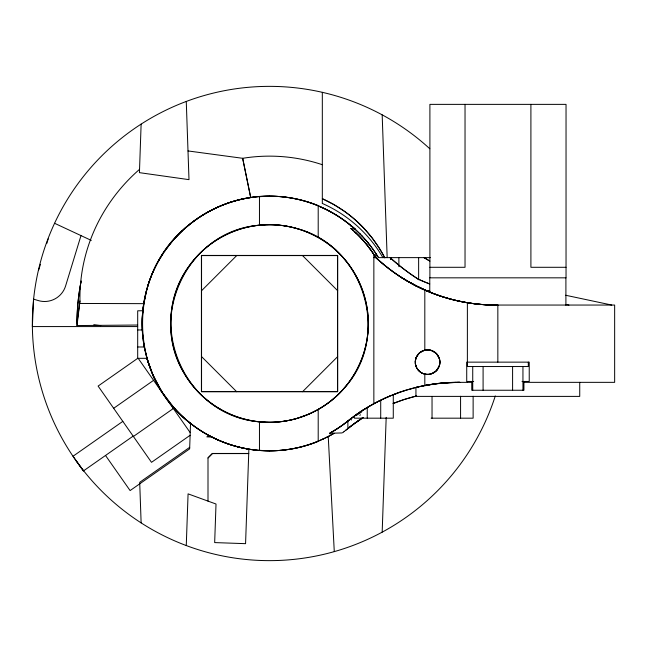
<?xml version="1.0" encoding="UTF-8"?>
<svg xmlns="http://www.w3.org/2000/svg" width="647" height="647" viewBox="0 0 647 647"><rect width="100%" height="100%" fill="white"/><g stroke="black" fill="none" stroke-linecap="round" stroke-linejoin="round"><path stroke-width="0.97" d="M390.659 259.536L390.659 257.627L390.634 259.576M473.135 396.279L473.127 418.18L431.137 418.18M141.127 124.111L139.428 172.652L188.997 179.648L186.271 101.442M186.271 545.55L188.075 493.855L216.017 504.021L214.667 542.59L245.569 543.666L248.869 449.172A127.394 127.378 0 0 1 211.795 437.032L209.733 435.965M382.175 532.149L386.186 417.339M415.39 360.5L415.39 363.784M415.309 361.261L416.045 357.864M143.068 308.085L143.302 306.306M143.124 307.64L142.227 318.761L142.3 329.97A152.029 138.879 0 0 0 144.321 346.986L147.071 358.608M76.977 323.104L79.953 301.001A192.345 179.235 7.7 0 1 139.542 169.344M137.69 325.029L77.017 325.562L79.953 301.001M143.302 306.322L146.82 289.266M367.253 337.758C372.049 306.508 360.549 273.382 337.459 251.788M367.108 338.753C363.711 360.856 352.51 381.641 335.922 396.635A207.905 117.115 -89.9 0 1 318.187 409.357M38.691 269.969L40.421 264.316M46.754 243.595L48.193 238.889M80.988 235.605L65.598 285.958A21.958 21.958 0 0 1 38.181 300.54L33.604 299.14L32.35 326.573L137.69 326.573M415.811 358.584C417.024 354.427 420.59 351.095 424.812 350.164A15.148 13.619 -90 0 1 427.578 349.849A15.124 13.595 -90 0 1 430.959 350.318L436.272 353.448L439.394 358.762A11.136 10.012 -90 0 1 439.871 362.142A11.136 10.012 90 0 1 439.394 365.523L436.272 370.836L430.959 373.966A15.124 13.595 -90 0 1 427.578 374.435A15.148 13.619 90 0 1 424.812 374.12C420.59 373.19 417.024 369.849 415.811 365.701M147.508 286.912C162.437 234.133 214.683 195.337 269.484 196.146M416.086 357.767L419.305 353.044L424.812 350.164L424.812 290.002C406.85 282.052 390.246 271.053 375.907 257.627A125.655 124.968 0 0 0 350.876 228.415L355.154 229.273L354.362 228.553M156.809 264.154C141.038 293.811 137.803 329.792 148.026 361.786M157.973 261.986L163.101 253.503M164.484 251.44L172.021 241.525M173.647 239.633L182.357 230.615M201.549 290.721L236.681 255.589M248.715 453.45L212.394 453.45L208.002 457.841L208.002 501.11M208.002 457.979L212.394 453.587L248.715 453.587M302.545 391.726L337.677 356.594M245.504 198.427C224.768 202.39 205.075 211.618 188.754 225.01C127.192 272.808 127.184 374.176 188.746 421.981C211.262 440.542 240.312 450.91 269.484 450.846M184.282 228.852C204.994 210.307 231.747 198.775 259.463 196.542L259.463 225.205C189.126 230.275 148.042 314.216 183.934 372.923C199.47 400.258 228.779 419.078 260.102 421.86M380.808 400.161L378.455 401.334A371.16 228.464 -90 0 0 373.861 403.76A388.378 218.888 90 0 0 347.86 421.011A274.554 154.738 -90 0 1 330.738 432.608A274.53 154.722 90 0 0 347.884 421.092L355.292 415.423M344.722 431.064L351.248 425.936M346.735 429.503L347.876 428.597A175.418 175.386 0 0 1 362.862 417.727M346.355 429.802L345.587 430.401M351.184 425.993L353.529 424.214M352.3 425.136L360.508 419.288M344.43 431.282L343.557 431.929M343.363 432.075L342.773 432.503M354.564 423.453L362.878 417.719M380.088 400.517A375.956 231.464 -90 0 0 373.853 403.744A388.418 218.904 -90 0 0 347.86 421.019A125.146 124.968 0 0 1 329.574 433.28L342.182 432.932M355.834 415.034L354.378 416.086L354.378 418.18L393.279 418.18L393.279 394.654A175.483 175.24 0 0 1 415.932 387.432L416.822 387.213M355.413 415.334L356.885 414.29M356.327 414.687L357.783 413.659M357.007 414.209L360.064 412.107M137.746 358.317L98.109 386.073L151.503 462.33L190.121 435.294M113.67 408.297L153.598 380.339M122.825 421.367L73.03 456.232L83.358 470.976L133.145 436.118M162.753 393.408L152.862 374.653L147.152 358.899M173.081 408.16L173.865 407.61A127.41 127.386 -35 0 0 190.533 423.421A127.354 127.354 0 0 0 328.239 436.482L330.067 435.52L326.209 437.518M133.403 436.474L173.331 408.516M189.7 447.312L139.703 482.314L141.127 522.889M358.284 413.312L358.931 412.867M359.789 412.293L368.911 406.542M361.536 418.601L362.724 417.825M368.903 406.551L370.585 405.572M333.059 433.846L334.03 433.28L331.879 434.517M333.197 433.765L331.814 434.549M371.418 405.103L372.268 404.626M331.118 434.938L332.073 434.412M372.26 404.626L379.021 401.043M329.574 433.28L330.746 432.633M331.515 434.719L330.73 435.156M329.574 435.156L329.574 435.779L331.094 434.954M330.156 435.471L329.857 435.625M327.196 437.024L328.183 436.515M326.169 437.542L324.22 438.488M379.999 400.558L386.809 397.371M381.803 399.676L381.051 400.04M381.714 399.725L382.215 399.482M381.552 399.797L383.703 398.778M320.216 440.308L324.187 438.504M383.056 399.078L385.256 398.059M384.075 398.609L384.658 398.334L384.245 398.528M322.222 439.418L323.225 438.957M384.9 398.228L387.933 396.87M385.79 397.824L386.243 397.622M386.469 397.517L386.922 397.315M387.157 397.218L387.747 396.959M387.731 396.967L388.192 396.765M388.054 396.821L388.669 396.554M387.828 396.918L391.095 395.535M320.2 440.316L315.154 442.378M388.887 396.465L389.947 396.013M389.413 396.239L403.825 390.869L417.169 387.124M390.917 395.608L391.847 395.236M392.284 395.058L393.271 394.662L392.85 394.824M392.592 394.929L397.387 393.093M392.972 403.55L404.197 399.498L415.665 396.223A174.722 174.722 0 0 1 416.619 395.988A174.941 174.941 0 0 0 393.902 403.186M398.997 392.511L400.598 391.945M403.833 390.869L405.434 390.359M410.287 388.92L411.904 388.467M416.927 387.189L417.533 387.043M416.717 387.238L418.957 386.712M417.808 386.979L418.601 386.793M417.428 387.068L436.248 383.679L456.224 382.353M418.682 386.777L424.812 385.483A216.64 194.715 90 0 1 459.766 382.353L472.294 382.353M419.458 386.599L422.297 385.984M422.58 385.927L424.02 385.636M430.352 257.627L378.479 257.627A127.354 127.354 0 0 0 250.696 197.545C206.579 203.821 167.266 235.007 151.107 276.536A146.093 136.137 7.7 0 0 143.691 303.653L79.993 303.459M424.958 385.458L426.608 385.151M427.012 385.078L443.737 382.911L459.766 382.353A216.85 194.901 90 0 0 424.812 385.483L424.812 374.12C419.685 373.012 415.641 368.305 415.317 363.072A7.166 4.4 -90 0 1 415.293 362.142A7.166 4.448 90 0 1 415.277 361.261M248.1 197.958L250.712 197.537L242.665 158.297L187.994 150.937M260.102 225.14C231.885 227.695 205.188 243.126 188.908 266.313C144.968 325.959 185.891 417.994 262.003 422.022M259.463 225.205L265.771 224.76M260.733 225.083L269.484 224.695A176.033 130.815 90 0 1 296.908 228.561C364.455 245.779 391.783 336.82 344.212 388.135C325.134 410.465 295.719 423.332 266.394 422.256M266.394 224.744C284.405 224.153 302.537 228.626 318.203 237.538L318.203 205.835L315.154 204.614M424.011 289.646L424.812 290.002A211.901 190.453 90 0 0 467.385 302.707A175.733 175.733 0 0 0 497.842 305.052C473.103 305.335 448.322 300.289 425.661 290.382M497.842 305.052C473.984 305.319 450.094 300.645 428.096 291.417M373.853 257.627L375.907 257.627A175.588 174.625 0 0 0 425.354 290.244L426.227 290.438M429.899 267.292L465.031 267.292L465.031 104.369M566.036 267.292L530.904 267.292L530.904 104.369M424.804 290.018A212.24 190.76 90 0 0 467.385 302.699A175.58 175.58 0 0 0 497.842 305.052L614.65 305.052L614.65 382.345L523.318 382.345M137.69 329.97L142.3 329.97A146.06 136.355 0 0 1 142.777 310.73L137.69 310.811L137.69 358.317L146.99 358.317A127.354 127.354 0 0 0 173.865 407.61C195.467 432.22 226.822 447.861 259.463 450.458L259.463 421.795M137.69 346.986L144.321 346.986M473.669 381.463L466.722 381.463L466.722 362.142L529.23 362.142L529.23 381.463L522.008 381.463M457.397 382.345L459.766 382.353M211.795 437.032L206.814 436.854L209.175 435.666M265.771 422.232L262.633 422.07M260.733 421.917L269.484 422.305A176.033 130.815 -90 0 0 296.908 418.439L309.226 413.959L318.203 409.454L318.203 441.157M93.799 324.705L100.73 325.635M565.583 295.242L611.73 305.052M428.492 290.924L429.834 291.215L425.354 290.244L420.679 288.109M427.069 290.988L416.846 286.233M424.667 289.945L415.859 285.731M423.017 289.201L418.48 287.05M421.626 288.554L422.418 288.926M54.566 223.28L91.292 240.401M419.693 287.64L417.42 286.524M418.455 287.033L419.248 287.422M417.59 286.605L410.748 283.006M416.579 286.103L412.147 283.774L413.037 284.251M415.293 285.44L416.086 285.845M416.005 285.804L413.951 284.737M328.846 210.833L318.203 205.835C331.749 211.44 344.309 219.406 355.154 229.273M415.034 285.311L408.111 281.51M413.7 284.607L406.462 280.555M410.562 282.901L411.403 283.37M409.009 282.027L409.907 282.537M408.953 281.995L409.745 282.448M409.098 282.076L407.456 281.138M408.306 281.623L405.798 280.159M429.511 260.903L424.052 257.627A288.303 228.844 -90 0 0 429.923 261.089M406.073 280.321L406.753 280.725L405.426 279.933M405.887 280.208L404.221 279.205M404.812 279.561L405.459 279.957M404.561 279.407L405.168 279.779M404.335 279.269L401.245 277.337M404.229 279.205L401.981 277.806M403.437 278.72L403.979 279.059M402.434 278.097L402.919 278.396M401.294 277.369L402.167 277.927L401.108 277.248M400.954 277.151L399.062 275.921M400.121 276.609L400.614 276.932L399.498 276.204L400.032 276.552M350.868 226.086L351.151 225.779M350.868 225.544L355.3 229.402M351.418 225.997L351.984 226.482M350.868 228.415L352.405 229.75M352.761 227.146L354.419 228.609M352.38 229.734L355.446 232.532A198.128 111.664 -90 0 1 367.108 245.148L368.491 246.928A160.294 90.337 -90 0 1 373.861 254.425L375.907 257.627L375.907 253.543L372.704 248.909M335.922 250.357L336.95 251.311M355.284 229.394L362.134 236.123M354.637 231.78L356.141 233.195M302.545 255.589L337.677 290.721M201.549 356.594L236.681 391.726M359.619 233.535L360.468 234.392M362.11 236.098L366.898 241.46M365.369 239.689L366.153 240.595M366.93 241.501L368.41 243.296M367.69 242.423L370.594 246.078M83.641 470.781L82.112 468.84M369.178 244.267L371.305 247.008M81.805 468.452L75.456 459.831M371.329 247.049L373.351 249.815M138.175 358.317L190.21 432.633M105.518 455.464L130.104 490.572L189.644 448.881L190.533 423.421A127.394 127.37 -35 0 1 173.865 407.61L162.939 393.247M375.907 253.543L378.479 257.627M161.774 392.009L153.638 377.338L146.715 358.317M151.374 371.119L149.085 365.005M148.915 364.487L148.123 362.077M250.696 197.545L242.665 158.305A167.355 167.355 0 0 1 322.319 164.702M328.239 436.482L334.281 551.608M382.175 114.851L387.165 257.627M77.017 325.562L76.969 322.602M76.969 322.659L76.969 322.441A220.902 220.902 0 0 1 81.118 281.219M579.736 382.345L579.736 396.393L415.94 396.393L415.94 387.424M565.907 277.83L565.907 305.311M528.3 362.142L528.3 366.534L467.377 366.534L467.385 302.723M523.916 381.463L523.916 390.246L471.76 390.246L471.76 381.463M522.946 366.534L522.946 390.246M512.594 366.534L512.594 390.246M497.842 305.052L497.842 362.142M483.091 366.534L483.091 390.246M472.731 366.534L472.731 390.246M467.385 381.463L467.385 382.353M460.575 396.287L460.575 418.18M432.034 396.619L432.034 418.18M429.899 277.83L429.899 104.369L566.036 104.369L566.036 277.83L429.77 277.83L429.77 292.549M418.633 257.627L418.633 279.771M398.875 257.627L398.875 266.685M380.711 400.202L380.711 418.18M373.853 403.752L373.853 254.433A161.815 91.162 90 0 0 367.779 246.086M367.237 407.545L367.237 418.18M347.876 421.068L347.876 428.597A175.313 175.288 0 0 1 363.274 417.461M322.319 92.327L322.319 203.449M495.287 395.948A237.134 237.134 0 0 1 165.389 536.565A237.134 237.134 0 0 1 73.556 189.919A237.134 237.134 0 0 1 429.794 148.753M318.259 441.4A224.412 166.894 89.8 0 1 259.471 450.28M315.162 442.427A224.283 166.675 90 0 1 269.484 450.781M356.618 415.269A39.952 1.965 -35.3 0 1 361.665 411.969M351.232 420.065A42.839 6.001 -30.9 0 1 351.539 419.604M359.797 415.382A43.664 4.553 -34.1 0 1 360.5 414.784M322.319 203.449A131.163 131.163 0 0 1 382.903 257.627M384.423 257.166A129.796 129.772 0 0 0 322.327 198.702L333.698 204.476L343.848 210.914A129.699 129.675 0 0 1 364.221 228.617L372.009 237.781L378.883 247.566A129.893 129.877 0 0 1 384.803 257.894M417.849 278.906A250.575 211.472 90 0 1 390.101 257.635A250.753 211.626 90 0 0 417.849 278.906A170.905 168.398 -90 0 0 429.729 283.952A173.59 171.043 -90 0 1 417.816 278.978M399.717 276.301A308.87 190.161 90 0 1 375.891 257.668M356.157 233.13A195.378 110.16 -90 0 1 367.844 245.925M328.83 210.979A273.859 154.229 89.9 0 1 355.163 229.232M318.227 237.433A207.905 117.253 -89.9 0 1 336.003 250.065M259.471 196.72A224.412 166.748 -89.8 0 1 318.259 205.6M269.484 196.211A224.283 166.675 -90 0 1 315.162 204.565M436.871 370.278A14.42 12.956 -90 0 1 424.836 373.998M436.83 370.23A12.05 10.837 90 0 0 438.019 368.628A11.395 10.255 89.8 0 0 439.903 362.142A11.436 10.263 -90 0 0 437.76 355.308M436.596 353.78A12.05 10.845 -89.8 0 1 437.793 355.284M424.836 350.286A14.42 12.956 89.9 0 1 436.628 353.747M415.609 359.748A8.67 5.241 -89.5 0 1 415.884 358.64M415.471 360.533A7.942 4.853 -89.8 0 1 415.552 359.975M415.423 364.374A7.942 4.99 -89.7 0 1 415.334 363.8M415.859 365.66A8.67 5.257 89.8 0 1 415.584 364.544M566.028 304.478A97.81 20.34 0 0 1 568.956 305.101M76.985 322.441A220.773 220.773 0 0 1 81.15 281.065M361.042 411.177A26.559 2.337 -37.7 0 1 362.635 410.141M337.556 255.428L201.419 255.428L201.419 391.564L337.556 391.564L337.556 255.428M337.677 255.589L201.549 255.589L201.549 391.726L337.677 391.726L337.677 255.589M421.432 372.793A12.293 12.293 0 0 0 439.871 362.142A12.293 12.293 0 0 0 421.432 351.491A12.293 12.293 0 0 0 421.432 372.793M220.085 409.066A98.805 98.805 0 0 0 368.289 323.5A98.805 98.805 0 0 0 220.085 237.926A98.805 98.805 0 0 0 220.085 409.066"/></g></svg>
